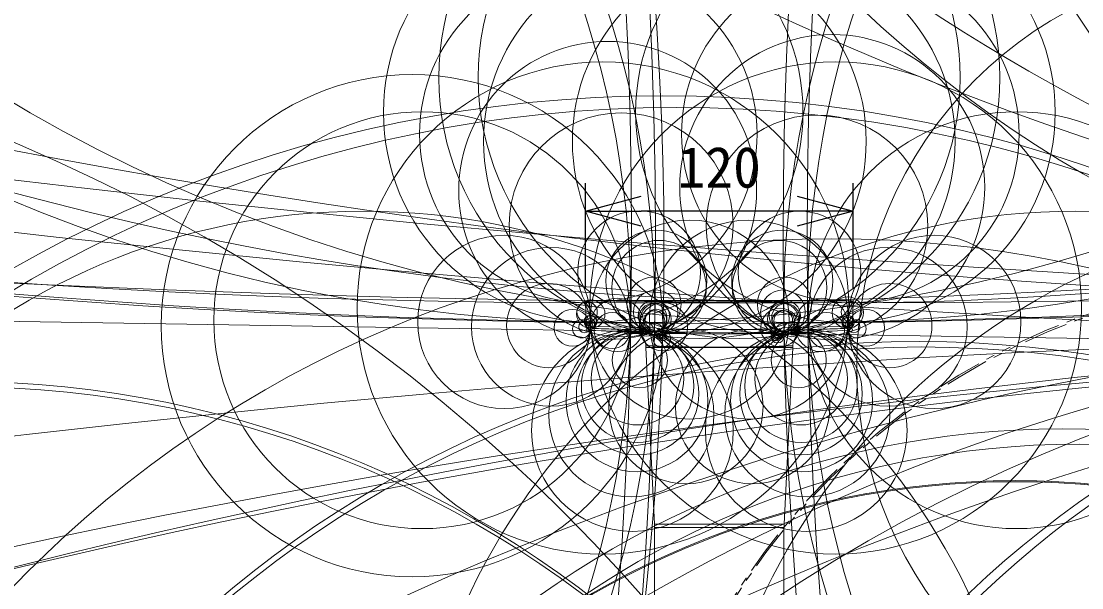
# Model space of a CAD drawing. Units: millimetres, scale not verified. Extents: x -9872 to 10125, y -1333 to 20075.
# Drawn here: x -50.85 to -3.31, y 67.27 to 92.65 of the extents above; entities that cross this region are included whole.
import ezdxf
from ezdxf.enums import TextEntityAlignment as Align

# ---------------------------------------------------------------- set-up
doc = ezdxf.new("R2010")
doc.units = ezdxf.units.MM
doc.header["$LTSCALE"] = 0.125
doc.header["$PDMODE"] = 32
doc.header["$PDSIZE"] = 0.025
doc.linetypes.add('USER1', pattern=[31.75, 15.875, -3.175, 3.175, -3.175, 3.175, -3.175])
for name, color, linetype in [('0-0_0', 7, 'Continuous'), ('0-5_SUNPO', 7, 'Continuous'), ('0-6_Defpoints', 7, 'Continuous')]:
    doc.layers.add(name, color=color, linetype=linetype)
doc.layers.add('0-4_GAIKEI', color=1, linetype='Continuous', lineweight=18)
doc.styles.add('ＭＳ ゴシック', font='')
doc.styles.get('ＭＳ ゴシック').set_extended_font_data('MS Gothic')

# ---------------------------------------------------------------- blocks, each defined once
blk = doc.blocks.new('_Open30')
at = {"layer": '0-0_0'}
blk.add_line((0, 0), (-1, 0), dxfattribs=at)
blk.add_lwpolyline([(-1, 0.26795), (0, 0), (-1, -0.26795)], dxfattribs=at)
blk = doc.blocks.new('D24')
at = {"layer": '0-5_SUNPO'}
for p, q in [((333.9778, -306.2784), (333.9778, -301.5499)), ((345.9706, -306.2784), (345.9706, -301.5499)), ((343.4706, -302.7999), (336.4778, -302.7999))]:
    blk.add_line(p, q, dxfattribs=at)
at = {"layer": '0-6_Defpoints'}
for p in [(333.9778, -302.7999), (333.9778, -306.9034), (345.9706, -306.9034)]:
    blk.add_point(p, dxfattribs=at)
at = {"layer": '0-5_SUNPO', "xscale": 2.5, "yscale": 2.5, "rotation": 180}
blk.add_blockref('_Open30', (333.9778, -302.7999), dxfattribs=at)
at = {"layer": '0-5_SUNPO', "xscale": 2.5, "yscale": 2.5}
blk.add_blockref('_Open30', (345.9706, -302.7999), dxfattribs=at)
at = {"layer": '0-5_SUNPO', "style": 'ＭＳ ゴシック'}
blk.add_text('120', height=1.833, dxfattribs=at).set_placement((338.0992, -302.2999), align=Align.BOTTOM_LEFT)

msp = doc.modelspace()

# ---------------------------------------------------------------- linework, layer by layer
at = {"layer": '0-4_GAIKEI', "color": 7}
for p, q in [((-25.553, 80.0359), (-25.5226, 79.166)), ((-25.5057, 80.1244), (-15.559, 80.1244)), ((-25.2566, 80.1394), (-13.8566, 80.1394)), ((-25.2566, 80.1244), (-25.2566, 80.1394)), ((-22.9677, 80.1394), (-22.9691, 80.1394)), ((-22.6405, 80.1394), (-22.6418, 80.1394)), ((-20.6141, 80.1394), (-20.6152, 80.1394)), ((-18.498, 80.1394), (-18.4991, 80.1394)), ((-17.0571, 80.1394), (-17.0582, 80.1394)), ((-16.4714, 80.1394), (-16.4727, 80.1394)), ((-16.1441, 80.1394), (-16.1455, 80.1394)), ((-15.559, 80.1244), (-13.6075, 80.1244)), ((-13.8566, 80.1394), (-13.8566, 80.1244)), ((-13.5602, 80.0359), (-13.5906, 79.166)), ((-25.5226, 79.1659), (-25.5168, 78.9988)), ((-13.5906, 79.166), (-13.5964, 78.9988)), ((-13.5847, 79.3359), (-13.5846, 79.3372)), ((-22.8566, 78.0444), (-22.8566, 78.115)), ((-22.4604, 70.1143), (-22.8564, 78.0344)), ((-16.6529, 70.1143), (-16.2569, 78.0344)), ((-16.2566, 78.0444), (-16.2566, 78.115)), ((-22.4566, 69.9645), (-22.4566, 54.8897)), ((-16.6566, 69.9645), (-16.6566, 54.8897))]:
    msp.add_line(p, q, dxfattribs=at)
at = {"layer": '0-4_GAIKEI'}
for p, q in [((-25.1967, 80.1394), (-25.1967, 80.1244)), ((-23.5542, 80.1244), (-23.5542, 80.0359)), ((-23.5542, 80.0359), (-23.5227, 79.1346)), ((-15.559, 80.0359), (-23.5542, 80.0359)), ((-23.497, 80.1394), (-23.497, 80.1244)), ((-15.6162, 80.1394), (-15.6162, 80.1244)), ((-15.559, 80.0359), (-15.5905, 79.1346)), ((-15.559, 80.1244), (-15.559, 80.0359)), ((-13.9165, 80.1394), (-13.9165, 80.1244)), ((-25.3262, 78.973), (-23.5262, 78.9416)), ((-23.5551, 78.8308), (-23.5531, 78.942)), ((-22.4531, 78.9228), (-23.5262, 78.9416)), ((-22.4496, 79.1158), (-23.5227, 79.1346)), ((-16.6636, 79.1158), (-15.5905, 79.1346)), ((-16.6601, 78.9228), (-15.587, 78.9416)), ((-13.787, 78.973), (-15.587, 78.9416)), ((-15.5582, 78.8308), (-15.5601, 78.942)), ((-22.0911, 78.6715), (-22.091, 78.6715)), ((-17.0229, 78.6715), (-17.028, 78.8645)), ((-17.0221, 78.6715), (-17.0223, 78.6715)), ((-22.8566, 78.0444), (-20.4056, 78.0444)), ((-22.8564, 78.0344), (-20.4055, 78.0344)), ((-20.4056, 78.0344), (-19.5566, 78.0348)), ((-18.7085, 78.0344), (-19.5566, 78.0348)), ((-18.7085, 78.0344), (-16.2569, 78.0344)), ((-18.7084, 78.0444), (-16.2566, 78.0444)), ((-16.6529, 70.1143), (-22.4604, 70.1143)), ((-16.6566, 69.9645), (-22.4566, 69.9645))]:
    msp.add_line(p, q, dxfattribs=at)
for centre, radius in [((126.1902, 10076.1017), 9998.4889), ((43.62, 932.7064), 854.7209), ((-14.0617, 862.356), 782.3215), ((42.075, 862.356), 782.3215), ((-20.2468, 470.8749), 391.768), ((-18.8663, 470.8818), 391.7749), ((-24.673, 466.2935), 386.2592), ((21.4637, 466.2935), 386.2592), ((-14.0381, 221.4955), 141.461), ((42.0986, 221.4955), 141.461), ((-238.5054, 82.8778), 215.0153), ((-237.4324, 82.859), 215.0153), ((195.6686, 82.8124), 212.3644), ((196.7417, 82.8311), 212.3644), ((41.0033, 171.7621), 93.7789), ((-169.9999, 82.604), 147.9619), ((-23.9315, 150.0005), 70.8536), ((-15.1817, 150.0022), 70.8553), ((39.7467, 141.4839), 63.3853), ((22.6122, 130.8597), 51.9369), ((40.5485, 130.9672), 52.0443), ((40.5614, 129.9318), 51.1346), ((40.5452, 126.1224), 47.4509), ((22.5763, 110.2406), 31.3089), ((22.8516, 108.0447), 29.1207), ((-79.8316, 14.1651), 114.2277), ((-79.2668, 12.1), 114.2494), ((-66.418, 79.7849), 42.9001), ((26.6129, 79.7732), 43.2814), ((27.686, 79.7919), 43.2814), ((-65.345, 79.7661), 42.9001), ((-20.4441, 90.1169), 11.6914), ((-18.6692, 90.1175), 11.6921), ((-25.2092, 88.5629), 9.4027), ((-13.904, 88.5629), 9.4027), ((-21.5497, 87.2746), 8.5799), ((-17.5636, 87.2748), 8.5801), ((-25.4303, 87.5987), 7.5638), ((-13.6829, 87.6005), 7.5656), ((4.6464, 77.2371), 18.0386), ((-14.4942, 85.2133), 6.8358), ((-24.5606, 85.0653), 6.6767), ((-24.776, 79.7987), 11.0204), ((-14.3373, 79.7986), 11.0203), ((-33.3296, 79.0074), 11.2443), ((-22.0982, 30.6064), 58.6938), ((-21.4764, 30.7053), 58.0807), ((-32.8828, 79.2535), 9.3373), ((-23.9543, 83.5212), 5.0178), ((-15.1769, 83.4744), 4.9677), ((-6.2301, 79.2535), 9.3376), ((-35.5218, 54.0597), 30.0769), ((-3.5916, 54.0596), 30.0767), ((-23.153, 81.401), 2.7513), ((-20.8814, 79.2817), 4.4558), ((-18.2318, 79.2817), 4.4558), ((9.6149, 54.0597), 30.0769), ((-15.9624, 81.3949), 2.7447), ((-22.3797, 81.0154), 2.266), ((-16.7336, 81.0154), 2.266), ((-14.5202, 31.8695), 51.0284), ((-29.1926, 79.1741), 3.8831), ((-22.2558, 80.713), 2.1146), ((-16.8574, 80.713), 2.1146), ((-9.9206, 79.1741), 3.8831), ((-27.1103, 78.9568), 3.5572), ((-12.0029, 78.9568), 3.5572), ((-27.2033, 79.0114), 1.8871), ((-22.4807, 79.9707), 1.2163), ((-16.6326, 79.9707), 1.2163), ((-11.9099, 79.0114), 1.8871), ((-22.4084, 79.6073), 0.9985), ((-16.7048, 79.6073), 0.9985), ((-25.3172, 79.5245), 0.6352), ((-25.4835, 79.6221), 0.4578), ((-24.1315, 79.042), 1.1969), ((-22.4923, 79.4531), 0.6986), ((-22.532, 79.3688), 0.627), ((-22.0632, 78.9564), 1.0837), ((-22.4065, 79.3038), 0.695), ((-16.7067, 79.3038), 0.695), ((-16.621, 79.4531), 0.6986), ((-16.5812, 79.3688), 0.627), ((-14.9818, 79.042), 1.1969), ((-13.7988, 79.5923), 0.703), ((-13.6297, 79.6221), 0.4578), ((-26.1429, 78.911), 0.8219), ((-25.3298, 79.1815), 0.292), ((-25.3339, 79.1689), 0.2789), ((-24.3645, 78.7895), 0.8063), ((-22.4633, 79.2175), 0.4612), ((-22.3943, 79.2604), 0.4801), ((-16.8327, 78.9243), 0.8641), ((-16.7267, 79.2361), 0.4547), ((-16.6499, 79.2175), 0.4612), ((-14.7487, 78.7895), 0.8064), ((-13.7821, 79.1758), 0.2862), ((-12.9704, 78.911), 0.8219), ((23.0518, -57.5568), 136.7235), ((40.0679, -65.6033), 144.7701), ((22.5905, -12.3781), 91.3511), ((23.122, 6.6324), 72.3237), ((40.6243, -0.1742), 79.1472), ((40.7763, 3.6012), 75.5619), ((41.122, 6.6324), 72.3237), ((-25.7302, 78.8667), 0.4069), ((-25.5937, 78.9562), 0.2679), ((-25.3537, 79.1093), 0.2161), ((-25.3876, 79.0498), 0.1475), ((-25.4196, 79.0159), 0.101), ((-25.3305, 79.0202), 0.1875), ((-25.453, 78.9978), 0.063), ((-25.3204, 78.9721), 0.00592), ((-22.8291, 78.8446), 0.3097), ((-22.9088, 78.8225), 0.227), ((-22.9817, 78.7965), 0.1496), ((21.9026, 35.369), 43.7906), ((22.1175, 35.692), 43.2786), ((-16.3106, 78.8503), 0.3368), ((-16.2283, 78.8299), 0.2519), ((-16.1642, 78.809), 0.1846), ((-16.0593, 78.8342), 0.136), ((-13.7713, 79.1391), 0.2481), ((-13.7604, 79.0157), 0.1648), ((-13.7385, 79.0689), 0.1706), ((-13.7081, 79.0293), 0.1206), ((-13.7928, 78.9721), 0.00592), ((-13.383, 78.8667), 0.4069), ((-13.5195, 78.9562), 0.2679), ((-13.689, 79.0127), 0.0953), ((-13.6596, 78.998), 0.0625), ((22.5722, 48.5396), 30.413), ((22.5969, 50.4271), 28.5255), ((30.4275, -627.0742), 705.8096), ((34.2725, -270.6696), 349.3842), ((-23.4528, 74.3134), 4.5202), ((-23.5006, 75.0334), 3.6986), ((-23.2463, 75.639), 3.1815), ((-23.2218, 75.9606), 2.7445), ((-23.2215, 76.2998), 2.5205), ((-25.4242, 78.827), 0.0983), ((-25.3407, 78.8102), 0.0132), ((-25.3322, 78.809), 0.00469), ((-25.3305, 78.8079), 0.00273), ((-23.2243, 76.6349), 2.0735), ((-21.0531, 75.3797), 3.456), ((-23.117, 77.4646), 1.2369), ((-23.6841, 78.7358), 0.1238), ((-23.5689, 78.7219), 0.00773), ((-23.5617, 78.7198), 0.00025), ((-23.0714, 78.7822), 0.0816), ((-23.0298, 78.7724), 0.0958), ((-23.079, 78.7452), 0.0438), ((-23.0659, 78.7474), 0.0519), ((-23.0806, 78.7302), 0.0293), ((-23.0849, 78.723), 0.0209), ((-22.1325, 78.4262), 0.3942), ((-22.2148, 78.6121), 0.1936), ((-22.2723, 78.8449), 0.0477), ((-22.2695, 78.8208), 0.0235), ((-22.0817, 78.5018), 0.17), ((-22.0859, 78.5519), 0.1199), ((-18.0601, 75.3798), 3.4559), ((-15.6604, 74.3134), 4.5202), ((-15.6126, 75.0335), 3.6986), ((-15.8669, 75.639), 3.1815), ((-15.8914, 75.9606), 2.7445), ((-15.8917, 76.2998), 2.5205), ((-15.889, 76.6349), 2.0735), ((-16.9477, 78.5254), 0.2897), ((-15.9963, 77.4646), 1.2369), ((-17.0315, 78.5018), 0.17), ((-17.0273, 78.5519), 0.1199), ((-16.8985, 78.6121), 0.1936), ((-16.8421, 78.8357), 0.0385), ((-16.8417, 78.8264), 0.0294), ((-16.8439, 78.8184), 0.0211), ((-16.1175, 78.79), 0.1342), ((-16.0695, 78.7641), 0.0796), ((-16.0577, 78.7548), 0.0645), ((-16.0348, 78.7423), 0.0409), ((-16.0374, 78.7363), 0.0372), ((-16.0284, 78.726), 0.0234), ((-15.4291, 78.7358), 0.1238), ((-15.5443, 78.7219), 0.00773), ((-15.5516, 78.7198), 0.00025), ((-13.6891, 78.827), 0.0983), ((-13.7811, 78.809), 0.00469), ((-13.7725, 78.8102), 0.0132), ((-13.7827, 78.8079), 0.00273), ((33.4726, -320.4349), 398.5536), ((34.0974, -287.6832), 365.7985), ((-4.1867, 33.8793), 40.5013), ((-3.4229, 33.9842), 39.7156), ((-6.2969, 33.9993), 38.065), ((-6.2889, 33.9445), 38.0723)]:
    msp.add_circle(centre, radius, dxfattribs=at)
at = {"layer": '0-4_GAIKEI', "color": 7}
for centre, radius in [((-81.0671, 16.0356), 77.1793), ((-10.6029, 29.9097), 48.3877), ((-10.5069, 29.6646), 48.388), ((-53.6432, 30.1213), 46.3838), ((-53.5393, 29.8834), 46.3834)]:
    msp.add_circle(centre, radius, dxfattribs=at)
at = {"layer": '0-4_GAIKEI', "linetype": 'USER1'}
for centre, radius in [((7.0999, 50.5321), 30.7021), ((7.0678, 50.5222), 30.6158), ((16.8198, 54.2806), 20.2846), ((15.8211, 51.9536), 21.7464), ((15.8211, 51.9536), 21.7464), ((16.0621, 51.9809), 21.6239), ((16.0621, 51.9809), 21.6239)]:
    msp.add_circle(centre, radius, dxfattribs=at)
at = {"layer": '0-4_GAIKEI', "color": 7}
for centre, radius, start, end in [((-25.4531, 80.0394), 0.1, 121.78833, 182), ((-25.1509, 80.1266), 0.1048, 172.98021, 181.20022), ((-20.0566, 80.0394), 0.1, 89.07208, 90), ((-19.0566, 80.0394), 0.1, 90, 90.92792), ((-13.6602, 80.0394), 0.1, 358, 58.21167), ((-25.3169, 79.0058), 0.2, 182, 266.69114), ((-13.7963, 79.0058), 0.2, 273.30886, 357.99999), ((-19.5566, 178.6394), 100, 266.69114, 267.77785), ((-23.4566, 78.115), 0.6, 359.99998, 87.77823), ((-15.6566, 78.115), 0.6, 92.22177, 180.00003), ((-19.5566, 178.6394), 100, 272.22603, 273.30886), ((-22.6566, 78.0444), 0.2, 179.99979, 182.86219), ((-16.4566, 78.0444), 0.2, 357.13759, 360), ((-25.4566, 69.9645), 3, 0, 2.86241), ((-13.6566, 69.9645), 3, 177.13759, 180)]:
    msp.add_arc(centre, radius, start, end, dxfattribs=at)
at = {"layer": '0-4_GAIKEI'}
for centre, radius, start, end in [((-13.9623, 80.1266), 0.1048, 358.79978, 7.01979), ((-25.3227, 79.173), 0.2, 182, 269), ((-22.4566, 78.7159), 0.4, 21.80479, 89), ((-16.6566, 78.7159), 0.4, 91, 158.19521), ((-13.7905, 79.173), 0.2, 271, 358), ((-17.791, 279.1491), 200.4012, 267.84691, 268.11041), ((-17.823, 278.1101), 199.3618, 268.10975, 268.35239), ((-18.8597, 233.5163), 154.7568, 268.26138, 268.41581), ((-19.5566, 178.6394), 100, 267.77785, 267.97817), ((-22.4566, 78.7229), 0.2, 21.80479, 89), ((-22.086, 78.8713), 0.1999, 201.78243, 268.5386), ((-22.0852, 78.8714), 0.2, 201.80479, 268.54815), ((-19.5566, 178.6394), 100, 268.54815, 271.45185), ((-19.5566, 178.6324), 99.8, 268.54815, 271.45185), ((-17.028, 78.8714), 0.2, 271.45185, 338.19521), ((-17.0272, 78.8713), 0.1999, 271.46145, 338.21753), ((-16.6566, 78.7229), 0.2, 91, 158.19521), ((-19.5566, 178.6394), 100, 272.02183, 272.22603), ((-20.2535, 233.5163), 154.7568, 271.58419, 271.73862), ((-21.2979, 278.3631), 199.6149, 271.64772, 271.89006), ((-21.3222, 279.1491), 200.4012, 271.88959, 272.15309), ((-19.5561, 150.0966), 72.0572, 267.37467, 269.32443), ((-19.6837, 346.2397), 268.1963, 269.84576, 270.02714), ((-19.4282, 345.2195), 267.176, 269.97246, 270.15436), ((-19.5571, 150.0951), 72.0557, 270.67489, 272.62535)]:
    msp.add_arc(centre, radius, start, end, dxfattribs=at)

# ---------------------------------------------------------------- block references
at = {"layer": '0-5_SUNPO'}
msp.add_blockref('D24', (-359.5308, 386.9393), dxfattribs=at)

doc.saveas('drawing.dxf')
